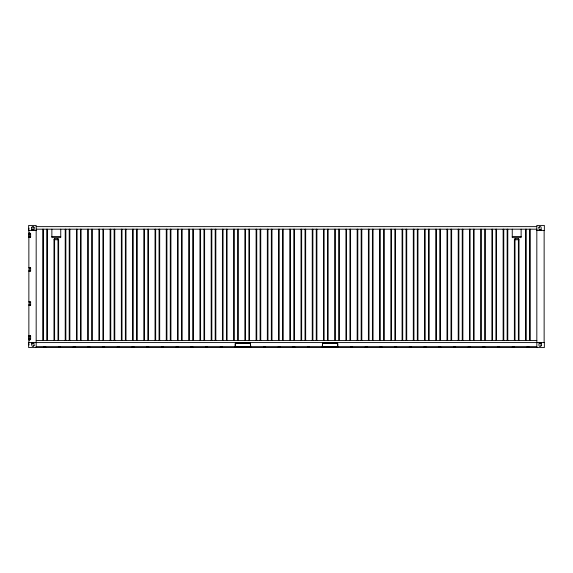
<?xml version="1.0" encoding="UTF-8"?>
<svg xmlns="http://www.w3.org/2000/svg" width="573" height="573" viewBox="0 0 573 573"><rect width="100%" height="100%" fill="white"/><g stroke="black" fill="none" stroke-linecap="round" stroke-linejoin="round"><path stroke-width="0.86" d="M28.965 228.111L28.879 229.465M28.879 343.65L28.965 345.003M30.204 236.198L30.161 236.391M30.204 304.37L30.161 304.557M29.989 236.857L30.627 236.413M29.989 305.022L30.627 304.578M53.984 340.477L53.984 239.743L54.614 238.683L57.995 238.683L58.632 239.743L58.632 340.477M514.368 340.477L514.368 239.743L515.005 238.683L518.386 238.683L519.016 239.743L519.016 340.477M36.171 226.636L536.829 226.636M36.171 229.179L536.829 229.179L536.829 230.41L544.35 230.41L544.35 225.418L536.829 225.418L536.829 347.582L544.35 347.582L544.35 342.59L28.65 342.59L28.65 347.582L36.171 347.582L36.171 225.418L28.65 225.418L28.65 230.41L36.171 230.41M31.479 229.923L33.993 229.923M539.007 229.923L541.521 229.923M29.13 232.839L29.86 232.839M30.441 233.891L28.865 233.791L30.627 233.684L30.627 237.172M51.871 236.57L60.745 236.57M512.255 236.57L521.129 236.57M28.965 236.857L30.627 236.857M28.865 237.064L30.627 237.064M28.865 237.236L30.441 237.236M53.984 239.743L58.632 239.743M514.368 239.743L519.016 239.743M28.965 267.978L30.627 267.978M30.627 268.422L29.989 267.978M28.865 270.091L29.71 270.091M28.965 270.936L30.441 270.936M28.965 302.064L30.441 302.064M28.865 304.177L29.71 304.177M28.965 305.022L30.627 305.022M28.865 335.764L30.441 335.764M28.865 335.936L30.627 335.936M28.965 336.143L30.627 336.143M30.627 336.587L29.989 336.143M28.965 339.109L30.441 339.109M28.865 339.209L29.71 339.209M28.865 339.316L30.627 339.316L30.627 335.828M29.13 340.161L29.86 340.161M36.171 340.477L536.829 340.477M31.479 343.077L33.993 343.077M539.007 343.077L541.521 343.077M36.171 346.823L235.145 346.823L235.145 343.65L235.775 343.012L250.387 343.062L250.781 346.823L322.219 346.823L322.613 343.062L337.225 343.012L337.855 343.65L337.855 346.823L536.829 346.823M43.698 347.03L45.811 347.03M58.41 347.03L60.523 347.03M73.122 347.03L75.235 347.03M87.827 347.03L89.94 347.03M102.538 347.03L104.651 347.03M117.25 347.03L119.363 347.03M131.962 347.03L134.075 347.03M146.667 347.03L148.779 347.03M161.378 347.03L163.491 347.03M176.09 347.03L178.203 347.03M190.802 347.03L192.915 347.03M205.506 347.03L207.627 347.03M220.218 347.03L222.331 347.03M235.145 347.03L250.781 347.03M263.379 347.03L265.492 347.03M278.091 347.03L280.204 347.03M292.796 347.03L294.909 347.03M307.508 347.03L309.621 347.03M322.219 347.03L337.855 347.03M350.454 347.03L352.567 347.03M365.166 347.03L367.279 347.03M379.878 347.03L381.99 347.03M394.582 347.03L396.702 347.03M409.294 347.03L411.407 347.03M424.006 347.03L426.119 347.03M438.717 347.03L440.83 347.03M453.429 347.03L455.542 347.03M468.134 347.03L470.247 347.03M482.846 347.03L484.959 347.03M497.557 347.03L499.67 347.03M512.269 347.03L514.382 347.03M526.974 347.03L529.094 347.03M36.171 347.245L536.829 347.245M30.161 268.443L30.204 268.63M30.161 336.609L30.204 336.802M544.135 230.41L544.135 342.59M530.247 229.179L530.247 340.477M529.61 229.179L529.61 340.477M526.229 229.179L526.229 340.477M525.599 229.179L525.599 340.477M521.129 229.179L521.129 237.63L512.255 237.63L512.255 229.179M518.386 238.683L518.386 340.477M515.005 238.683L515.005 340.477M507.785 229.179L507.785 340.477M507.155 229.179L507.155 340.477M503.774 229.179L503.774 340.477M503.137 229.179L503.137 340.477M496.562 229.179L496.562 340.477M495.924 229.179L495.924 340.477M492.544 229.179L492.544 340.477M491.913 229.179L491.913 340.477M485.331 229.179L485.331 340.477M484.694 229.179L484.694 340.477M481.313 229.179L481.313 340.477M480.683 229.179L480.683 340.477M474.1 229.179L474.1 340.477M473.47 229.179L473.47 340.477M470.089 229.179L470.089 340.477M469.452 229.179L469.452 340.477M462.877 229.179L462.877 340.477M462.239 229.179L462.239 340.477M458.858 229.179L458.858 340.477M458.221 229.179L458.221 340.477M451.646 229.179L451.646 340.477M451.008 229.179L451.008 340.477M447.628 229.179L447.628 340.477M446.997 229.179L446.997 340.477M440.415 229.179L440.415 340.477M439.785 229.179L439.785 340.477M436.397 229.179L436.397 340.477M435.767 229.179L435.767 340.477M429.184 229.179L429.184 340.477M428.554 229.179L428.554 340.477M425.173 229.179L425.173 340.477M424.536 229.179L424.536 340.477M417.961 229.179L417.961 340.477M417.323 229.179L417.323 340.477M413.942 229.179L413.942 340.477M413.305 229.179L413.305 340.477M406.73 229.179L406.73 340.477M406.092 229.179L406.092 340.477M402.712 229.179L402.712 340.477M402.081 229.179L402.081 340.477M395.499 229.179L395.499 340.477M394.869 229.179L394.869 340.477M391.481 229.179L391.481 340.477M390.85 229.179L390.85 340.477M384.268 229.179L384.268 340.477M383.638 229.179L383.638 340.477M380.257 229.179L380.257 340.477M379.62 229.179L379.62 340.477M373.044 229.179L373.044 340.477M372.407 229.179L372.407 340.477M369.026 229.179L369.026 340.477M368.389 229.179L368.389 340.477M361.814 229.179L361.814 340.477M361.176 229.179L361.176 340.477M357.796 229.179L357.796 340.477M357.165 229.179L357.165 340.477M350.583 229.179L350.583 340.477M349.953 229.179L349.953 340.477M346.565 229.179L346.565 340.477M345.934 229.179L345.934 340.477M339.352 229.179L339.352 340.477M338.722 229.179L338.722 340.477M335.341 229.179L335.341 340.477M334.704 229.179L334.704 340.477M328.128 229.179L328.128 340.477M327.491 229.179L327.491 340.477M324.11 229.179L324.11 340.477M323.473 229.179L323.473 340.477M316.898 229.179L316.898 340.477M316.26 229.179L316.26 340.477M312.879 229.179L312.879 340.477M312.249 229.179L312.249 340.477M305.667 229.179L305.667 340.477M305.037 229.179L305.037 340.477M301.656 229.179L301.656 340.477M301.018 229.179L301.018 340.477M294.436 229.179L294.436 340.477M293.806 229.179L293.806 340.477M290.425 229.179L290.425 340.477M289.788 229.179L289.788 340.477M283.212 229.179L283.212 340.477M282.575 229.179L282.575 340.477M279.194 229.179L279.194 340.477M278.564 229.179L278.564 340.477M271.982 229.179L271.982 340.477M271.344 229.179L271.344 340.477M267.963 229.179L267.963 340.477M267.333 229.179L267.333 340.477M260.751 229.179L260.751 340.477M260.121 229.179L260.121 340.477M256.74 229.179L256.74 340.477M256.102 229.179L256.102 340.477M249.527 229.179L249.527 340.477M248.89 229.179L248.89 340.477M245.509 229.179L245.509 340.477M244.872 229.179L244.872 340.477M238.296 229.179L238.296 340.477M237.659 229.179L237.659 340.477M234.278 229.179L234.278 340.477M233.648 229.179L233.648 340.477M227.066 229.179L227.066 340.477M226.435 229.179L226.435 340.477M223.047 229.179L223.047 340.477M222.417 229.179L222.417 340.477M215.835 229.179L215.835 340.477M215.204 229.179L215.204 340.477M211.824 229.179L211.824 340.477M211.186 229.179L211.186 340.477M204.611 229.179L204.611 340.477M203.974 229.179L203.974 340.477M200.593 229.179L200.593 340.477M199.956 229.179L199.956 340.477M193.38 229.179L193.38 340.477M192.743 229.179L192.743 340.477M189.362 229.179L189.362 340.477M188.732 229.179L188.732 340.477M182.15 229.179L182.15 340.477M181.519 229.179L181.519 340.477M178.131 229.179L178.131 340.477M177.501 229.179L177.501 340.477M170.919 229.179L170.919 340.477M170.288 229.179L170.288 340.477M166.908 229.179L166.908 340.477M166.27 229.179L166.27 340.477M159.695 229.179L159.695 340.477M159.058 229.179L159.058 340.477M155.677 229.179L155.677 340.477M155.039 229.179L155.039 340.477M148.464 229.179L148.464 340.477M147.827 229.179L147.827 340.477M144.446 229.179L144.446 340.477M143.816 229.179L143.816 340.477M137.233 229.179L137.233 340.477M136.603 229.179L136.603 340.477M133.215 229.179L133.215 340.477M132.585 229.179L132.585 340.477M126.003 229.179L126.003 340.477M125.372 229.179L125.372 340.477M121.992 229.179L121.992 340.477M121.354 229.179L121.354 340.477M114.779 229.179L114.779 340.477M114.142 229.179L114.142 340.477M110.761 229.179L110.761 340.477M110.123 229.179L110.123 340.477M103.548 229.179L103.548 340.477M102.911 229.179L102.911 340.477M99.53 229.179L99.53 340.477M98.9 229.179L98.9 340.477M92.317 229.179L92.317 340.477M91.687 229.179L91.687 340.477M88.306 229.179L88.306 340.477M87.669 229.179L87.669 340.477M81.087 229.179L81.087 340.477M80.456 229.179L80.456 340.477M77.076 229.179L77.076 340.477M76.438 229.179L76.438 340.477M69.863 229.179L69.863 340.477M69.226 229.179L69.226 340.477M65.845 229.179L65.845 340.477M65.215 229.179L65.215 340.477M60.745 229.179L60.745 237.63L51.871 237.63L51.871 229.179M57.995 238.683L57.995 340.477M54.614 238.683L54.614 340.477M47.401 229.179L47.401 340.477M46.771 229.179L46.771 340.477M43.39 229.179L43.39 340.477M42.753 229.179L42.753 340.477M30.412 236.534L30.412 237.172M30.412 335.828L30.412 336.466M30.348 236.534L30.348 236.957M30.348 336.043L30.348 336.466M29.073 233.734L29.073 237.308M29.073 267.72L29.073 271.294M29.073 301.706L29.073 305.28M29.073 335.692L29.073 339.266M28.865 230.41L28.865 267.77L30.627 267.77L30.627 271.151L28.865 271.151L28.865 301.849L30.627 301.849L30.627 305.23L28.865 305.23L28.865 342.59M34.022 345.361A1.074 1.074 0 0 1 32.009 345.899A3.381 3.381 0 0 1 32.009 343.621M31.866 344.158A1.074 1.074 0 0 1 33.871 343.621A3.381 3.381 0 0 1 33.871 345.899M541.134 344.158A1.074 1.074 0 0 0 539.129 343.621A3.381 3.381 0 0 0 539.129 345.899A1.074 1.074 0 0 0 541.134 345.361M540.991 343.621A3.381 3.381 0 0 1 540.991 345.899M31.866 227.639A1.074 1.074 0 0 1 32.94 226.557A1.074 1.074 0 0 1 34.022 227.639M32.009 229.379A3.381 3.381 0 0 1 32.009 227.101M34.022 228.842A1.074 1.074 0 0 1 32.94 229.923A1.074 1.074 0 0 1 31.866 228.842M33.871 227.101A3.381 3.381 0 0 1 33.871 229.379M538.978 227.639A1.074 1.074 0 0 1 540.991 227.101A3.381 3.381 0 0 1 540.991 229.379A1.074 1.074 0 0 1 539.129 229.379A3.381 3.381 0 0 1 539.129 227.101M235.388 343.485L235.353 346.823L250.573 346.823L250.308 343.256L235.388 343.485M322.463 343.485L322.427 346.823L337.647 346.823L337.39 343.256L322.463 343.485"/></g></svg>
